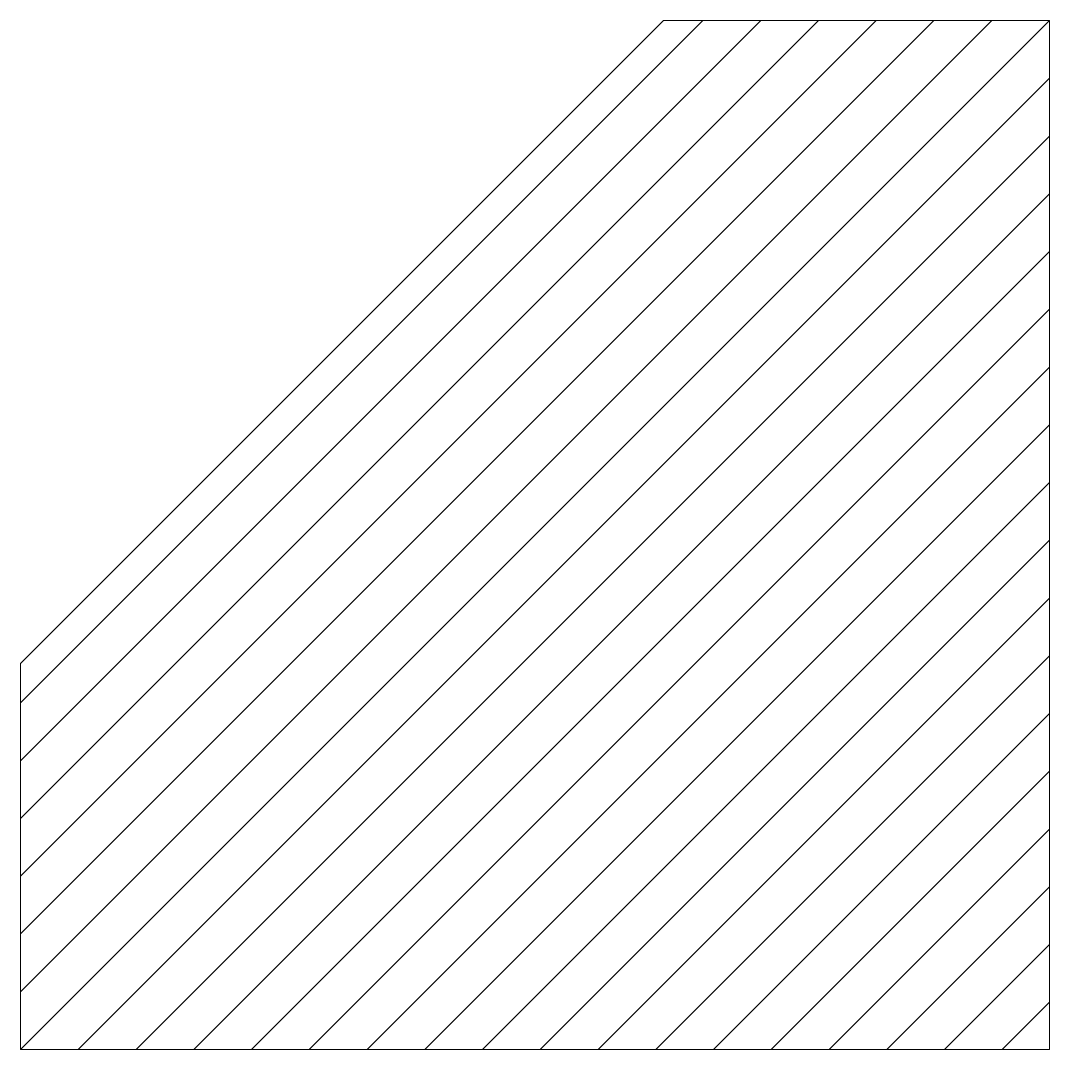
# Model space of a CAD drawing. Header units: millimetres. Extents: x -40 to 40, y -40 to 40.
import ezdxf

# ---------------------------------------------------------------- set-up
doc = ezdxf.new("R2010")
doc.units = ezdxf.units.MM
doc.layers.get('0').update_dxf_attribs({"lineweight": 13, "true_color": 0xffffff})

msp = doc.modelspace()

# ---------------------------------------------------------------- hatches: boundary and pattern name
h = msp.add_hatch()
h.set_pattern_fill('ANSI31', color=256, style=0, pattern_type=0)
h.paths.add_polyline_path([(-40, -40), (40, -40), (40, 40), (10, 40), (-40, -10)], flags=0)

# ---------------------------------------------------------------- linework, layer by layer
msp.add_lwpolyline([(-40, -40), (40, -40), (40, 40), (10, 40), (-40, -10), (-40, -40)])

doc.saveas('drawing.dxf')
